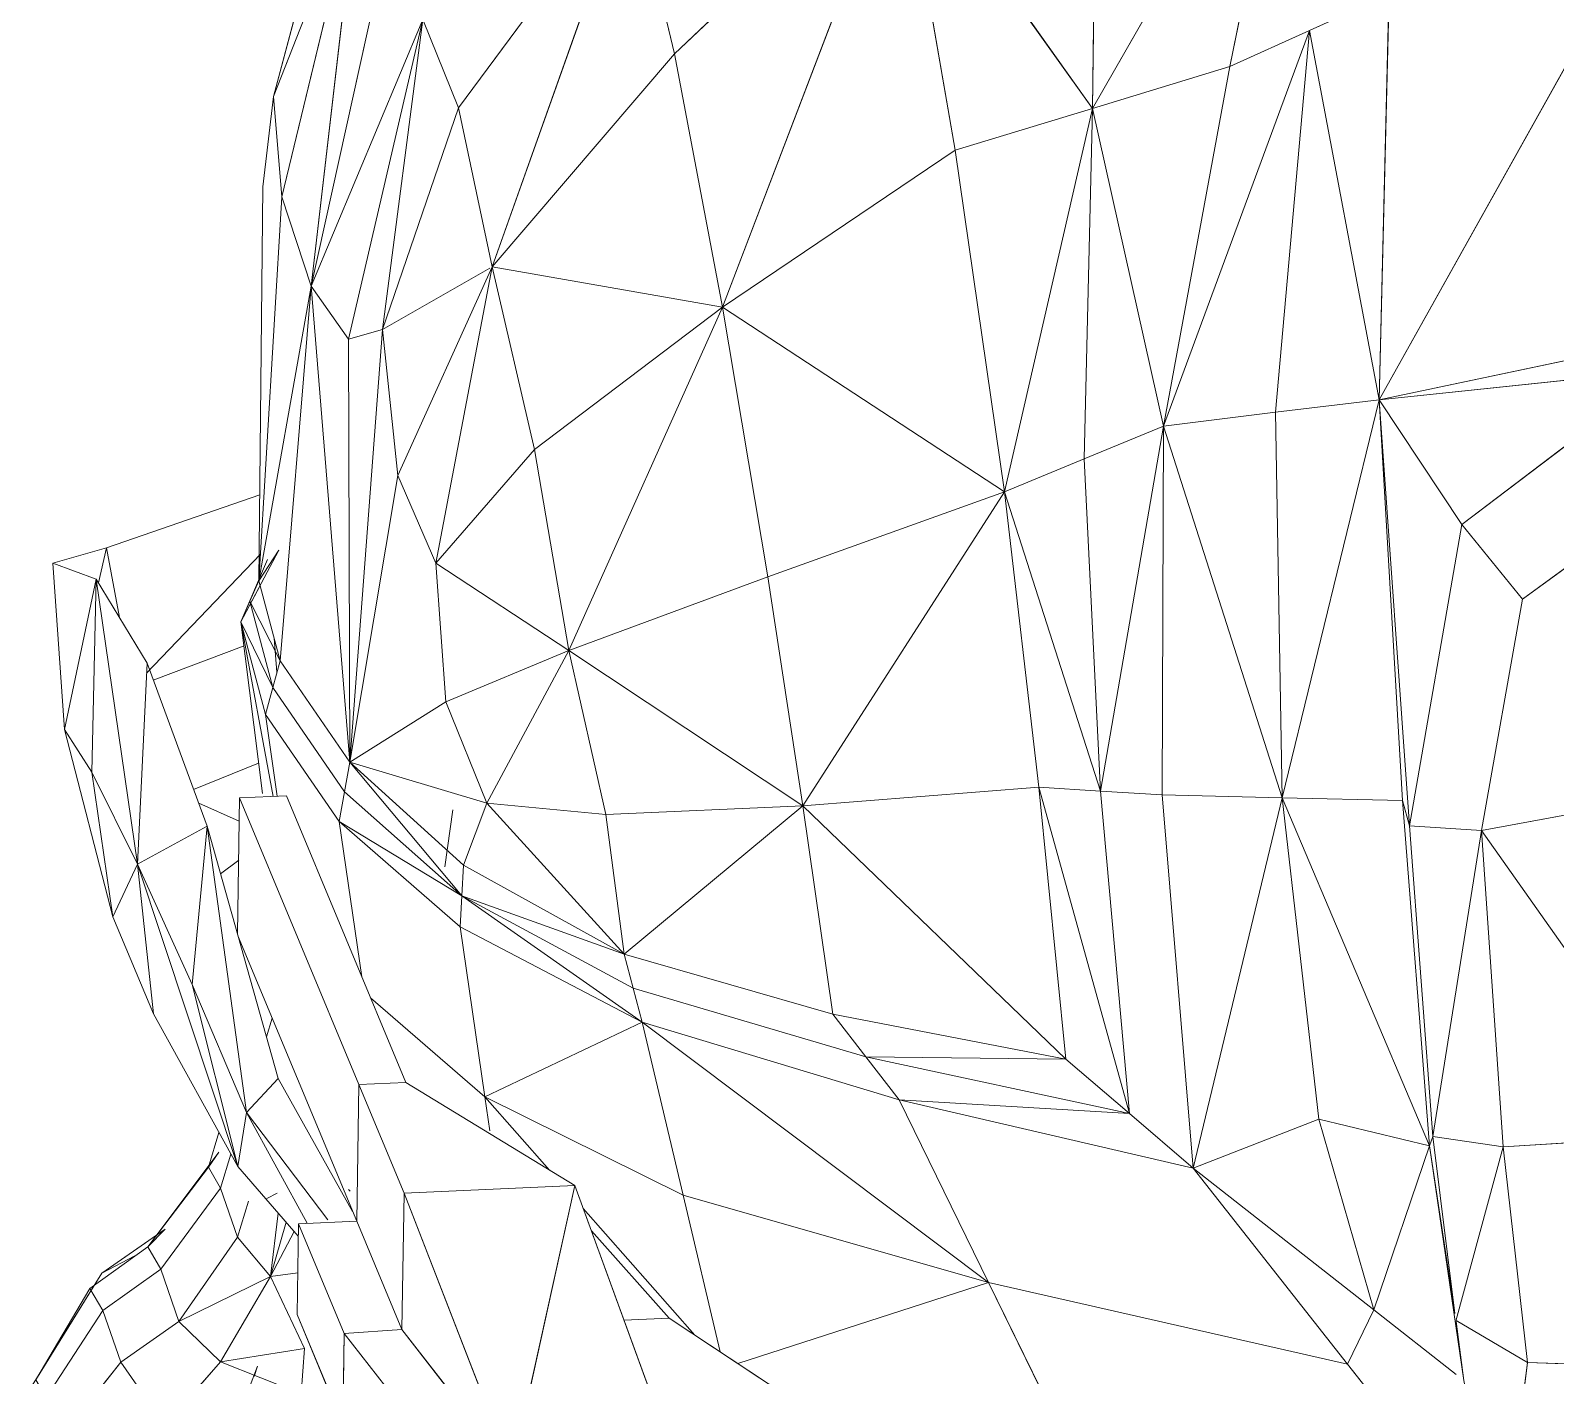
# Model space of a CAD drawing. Header units: centimetres. Extents: x -11896 to 2794, y -437 to 1921.
# Drawn here: x -11025.25 to -11015.2, y 558.35 to 567.22 of the extents above; entities that cross this region are included whole.
import ezdxf

# ---------------------------------------------------------------- set-up
doc = ezdxf.new("R2010")
doc.units = ezdxf.units.CM
doc.layers.add('A-GENM', color=7, linetype='Continuous', lineweight=9)

# ---------------------------------------------------------------- blocks, each defined once
blk = doc.blocks.new('EQ-01-002 - EQ-01-002_dwg_Group_9-1527182-Sección 2-1')
at = {"layer": 'A-GENM', "color": 40, "true_color": 0xffbf00}
for p, q in [((-11016.933, 569.003), (-11018.25, 566.705)), ((-11016.933, 569.003), (-11017.344, 566.981)), ((-11018.222, 568.743), (-11018.25, 566.705)), ((-11019.511, 568.483), (-11021.005, 567.065)), ((-11019.511, 568.483), (-11020.689, 565.394)), ((-11020.689, 565.394), (-11019.511, 568.483)), ((-11019.511, 568.483), (-11019.155, 566.429)), ((-11019.511, 568.483), (-11018.25, 566.705)), ((-11023.218, 568.402), (-11023.649, 566.783)), ((-11021.288, 568.25), (-11022.429, 566.709)), ((-11021.288, 568.25), (-11022.207, 565.661)), ((-11021.288, 568.25), (-11021.005, 567.065)), ((-11023.091, 568.207), (-11023.649, 566.783)), ((-11023.091, 568.207), (-11023.594, 566.122)), ((-11023.091, 568.207), (-11023.594, 566.122)), ((-11023.091, 568.207), (-11023.401, 565.533)), ((-11014.615, 567.906), (-11016.359, 564.783)), ((-11022.897, 567.814), (-11023.401, 565.533)), ((-11016.294, 567.458), (-11016.819, 567.219)), ((-11016.359, 564.783), (-11016.294, 567.458)), ((-11016.359, 564.783), (-11016.294, 567.458)), ((-11022.666, 567.292), (-11023.401, 565.533)), ((-11022.666, 567.292), (-11023.154, 565.184)), ((-11022.666, 567.292), (-11023.154, 565.184)), ((-11022.666, 567.292), (-11022.931, 565.247)), ((-11022.429, 566.709), (-11022.666, 567.292)), ((-11016.819, 567.219), (-11017.782, 564.61)), ((-11016.819, 567.219), (-11017.344, 566.981)), ((-11016.819, 567.219), (-11017.043, 564.701)), ((-11016.359, 564.783), (-11016.819, 567.219)), ((-11021.005, 567.065), (-11022.207, 565.661)), ((-11022.207, 565.661), (-11021.005, 567.065)), ((-11021.005, 567.065), (-11020.689, 565.394)), ((-11017.344, 566.981), (-11018.25, 566.705)), ((-11017.782, 564.61), (-11017.344, 566.981)), ((-11017.782, 564.61), (-11017.344, 566.981)), ((-11017.782, 564.61), (-11017.344, 566.981)), ((-11023.719, 566.188), (-11023.649, 566.783)), ((-11023.649, 566.783), (-11023.719, 566.188)), ((-11023.649, 566.783), (-11023.594, 566.122)), ((-11022.429, 566.709), (-11022.931, 565.247)), ((-11022.207, 565.661), (-11022.429, 566.709)), ((-11019.155, 566.429), (-11018.25, 566.705)), ((-11018.829, 564.176), (-11018.25, 566.705)), ((-11018.25, 566.705), (-11018.305, 564.393)), ((-11017.782, 564.61), (-11018.25, 566.705)), ((-11019.155, 566.429), (-11020.689, 565.394)), ((-11019.155, 566.429), (-11020.689, 565.394)), ((-11020.689, 565.394), (-11019.155, 566.429)), ((-11019.155, 566.429), (-11018.829, 564.176)), ((-11019.155, 566.429), (-11018.829, 564.176)), ((-11023.746, 563.59), (-11023.719, 566.188)), ((-11023.746, 563.59), (-11023.719, 566.188)), ((-11023.746, 563.59), (-11023.594, 566.122)), ((-11023.594, 566.122), (-11023.401, 565.533)), ((-11023.594, 566.122), (-11023.401, 565.533)), ((-11022.223, 565.652), (-11022.931, 565.247)), ((-11022.207, 565.661), (-11022.829, 564.284)), ((-11022.207, 565.661), (-11022.58, 563.706)), ((-11022.207, 565.661), (-11020.689, 565.394)), ((-11022.207, 565.661), (-11021.929, 564.455)), ((-11021.929, 564.455), (-11022.207, 565.661)), ((-11023.746, 563.59), (-11023.401, 565.533)), ((-11023.606, 563.062), (-11023.401, 565.533)), ((-11023.401, 565.533), (-11023.606, 563.062)), ((-11023.147, 562.394), (-11023.401, 565.533)), ((-11023.154, 565.184), (-11023.401, 565.533)), ((-11020.689, 565.394), (-11021.929, 564.455)), ((-11021.929, 564.455), (-11020.689, 565.394)), ((-11020.689, 565.394), (-11021.703, 563.129)), ((-11020.689, 565.394), (-11018.829, 564.176)), ((-11020.689, 565.394), (-11020.391, 563.615)), ((-11022.931, 565.247), (-11023.154, 565.184)), ((-11023.154, 565.184), (-11022.931, 565.247)), ((-11022.931, 565.247), (-11023.147, 562.394)), ((-11022.931, 565.247), (-11022.829, 564.284)), ((-11022.931, 565.247), (-11022.829, 564.284)), ((-11023.147, 562.394), (-11023.154, 565.184)), ((-11014.494, 565.177), (-11016.359, 564.783)), ((-11014.494, 565.177), (-11016.359, 564.783)), ((-11016.359, 564.783), (-11014.47, 564.982)), ((-11015.813, 563.961), (-11014.47, 564.982)), ((-11016.359, 564.783), (-11017.043, 564.701)), ((-11017.043, 564.701), (-11016.359, 564.783)), ((-11016.359, 564.783), (-11016.998, 562.159)), ((-11016.359, 564.783), (-11016.205, 562.141)), ((-11016.359, 564.783), (-11016.158, 561.973)), ((-11016.359, 564.783), (-11015.813, 563.961)), ((-11016.359, 564.783), (-11016.205, 562.141)), ((-11016.205, 562.141), (-11016.359, 564.783)), ((-11017.782, 564.61), (-11017.043, 564.701)), ((-11017.043, 564.701), (-11016.998, 562.159)), ((-11017.782, 564.61), (-11018.305, 564.393)), ((-11017.782, 564.61), (-11018.196, 562.203)), ((-11017.782, 564.61), (-11017.79, 562.178)), ((-11017.782, 564.61), (-11016.998, 562.159)), ((-11021.929, 564.455), (-11022.58, 563.706)), ((-11021.703, 563.129), (-11021.929, 564.455)), ((-11018.829, 564.176), (-11018.305, 564.393)), ((-11018.305, 564.393), (-11018.196, 562.203)), ((-11018.305, 564.393), (-11018.196, 562.203)), ((-11022.829, 564.284), (-11023.147, 562.394)), ((-11022.829, 564.284), (-11022.58, 563.706)), ((-11022.829, 564.284), (-11022.58, 563.706)), ((-11023.74, 564.157), (-11024.75, 563.807)), ((-11018.829, 564.176), (-11020.391, 563.615)), ((-11018.829, 564.176), (-11020.16, 562.106)), ((-11018.829, 564.176), (-11018.602, 562.229)), ((-11018.829, 564.176), (-11018.196, 562.203)), ((-11014.431, 564.186), (-11015.414, 563.468)), ((-11016.158, 561.973), (-11015.813, 563.961)), ((-11015.414, 563.468), (-11015.813, 563.961)), ((-11025.104, 563.705), (-11024.75, 563.807)), ((-11024.804, 563.576), (-11024.75, 563.807)), ((-11024.665, 563.347), (-11024.75, 563.807)), ((-11024.486, 562.981), (-11023.736, 563.765)), ((-11023.864, 563.319), (-11023.614, 563.791)), ((-11023.689, 563.731), (-11023.864, 563.319)), ((-11023.746, 563.59), (-11023.614, 563.791)), ((-11024.819, 563.601), (-11025.104, 563.705)), ((-11025.027, 562.608), (-11025.104, 563.705)), ((-11021.703, 563.129), (-11022.58, 563.706)), ((-11022.513, 562.791), (-11022.58, 563.706)), ((-11025.027, 562.608), (-11024.819, 563.601)), ((-11024.848, 562.327), (-11024.819, 563.601)), ((-11024.819, 563.601), (-11024.483, 563.046)), ((-11024.819, 563.601), (-11024.546, 561.721)), ((-11023.746, 563.59), (-11023.805, 563.455)), ((-11023.746, 563.59), (-11023.606, 563.062)), ((-11020.391, 563.615), (-11021.703, 563.129)), ((-11020.391, 563.615), (-11020.16, 562.106)), ((-11020.16, 562.106), (-11020.391, 563.615)), ((-11020.391, 563.615), (-11020.16, 562.106)), ((-11023.864, 563.319), (-11023.805, 563.455)), ((-11023.606, 563.062), (-11023.805, 563.455)), ((-11023.654, 562.885), (-11023.805, 563.455)), ((-11015.414, 563.468), (-11015.685, 561.942)), ((-11023.864, 563.319), (-11023.723, 562.186)), ((-11023.864, 563.319), (-11023.702, 562.707)), ((-11023.864, 563.319), (-11023.651, 562.167)), ((-11023.864, 563.319), (-11023.654, 562.885)), ((-11023.844, 563.16), (-11024.442, 562.935)), ((-11023.844, 563.16), (-11024.442, 562.935)), ((-11024.442, 562.935), (-11023.844, 563.16)), ((-11023.646, 563.211), (-11023.627, 562.986)), ((-11023.627, 562.986), (-11023.646, 563.211)), ((-11023.627, 562.986), (-11023.646, 563.211)), ((-11021.703, 563.129), (-11022.513, 562.791)), ((-11021.703, 563.129), (-11022.513, 562.791)), ((-11021.703, 563.129), (-11022.243, 562.122)), ((-11022.243, 562.122), (-11021.703, 563.129)), ((-11021.703, 563.129), (-11020.16, 562.106)), ((-11021.703, 563.129), (-11021.459, 562.048)), ((-11020.16, 562.106), (-11021.703, 563.129)), ((-11021.459, 562.048), (-11021.703, 563.129)), ((-11024.546, 561.721), (-11024.483, 563.046)), ((-11024.087, 561.972), (-11024.483, 563.046)), ((-11023.606, 563.062), (-11023.654, 562.885)), ((-11023.147, 562.394), (-11023.606, 563.062)), ((-11023.702, 562.707), (-11023.654, 562.885)), ((-11023.654, 562.885), (-11023.702, 562.707)), ((-11023.182, 562.198), (-11023.654, 562.885)), ((-11023.182, 562.198), (-11023.654, 562.885)), ((-11023.182, 562.198), (-11023.654, 562.885)), ((-11023.147, 562.394), (-11022.513, 562.791)), ((-11022.513, 562.791), (-11022.243, 562.122)), ((-11022.513, 562.791), (-11022.243, 562.122)), ((-11023.702, 562.707), (-11023.216, 562.002)), ((-11023.702, 562.707), (-11023.626, 562.168)), ((-11023.702, 562.707), (-11023.626, 562.168)), ((-11024.709, 561.372), (-11025.027, 562.608)), ((-11025.027, 562.608), (-11024.848, 562.327)), ((-11024.709, 561.372), (-11024.848, 562.327)), ((-11024.848, 562.327), (-11024.546, 561.721)), ((-11024.848, 562.327), (-11024.709, 561.372)), ((-11024.546, 561.721), (-11024.848, 562.327)), ((-11023.748, 562.386), (-11024.176, 562.214)), ((-11024.176, 562.214), (-11023.748, 562.386)), ((-11024.176, 562.214), (-11023.748, 562.386)), ((-11023.147, 562.394), (-11023.182, 562.198)), ((-11023.147, 562.394), (-11023.182, 562.198)), ((-11023.147, 562.394), (-11022.396, 561.714)), ((-11023.147, 562.394), (-11022.243, 562.122)), ((-11023.147, 562.394), (-11022.407, 561.511)), ((-11022.243, 562.122), (-11023.147, 562.394)), ((-11018.602, 562.229), (-11020.16, 562.106)), ((-11018.602, 562.229), (-11018.425, 560.435)), ((-11018.602, 562.229), (-11018.196, 562.203)), ((-11018.602, 562.229), (-11018.005, 560.075)), ((-11018.196, 562.203), (-11018.602, 562.229)), ((-11023.875, 562.003), (-11024.142, 562.123)), ((-11023.875, 562.003), (-11024.142, 562.123)), ((-11023.875, 562.003), (-11024.142, 562.123)), ((-11023.216, 562.002), (-11023.182, 562.198)), ((-11023.182, 562.198), (-11022.407, 561.511)), ((-11023.182, 562.198), (-11022.407, 561.511)), ((-11022.396, 561.714), (-11022.243, 562.122)), ((-11021.459, 562.048), (-11022.243, 562.122)), ((-11021.338, 561.126), (-11022.243, 562.122)), ((-11017.79, 562.178), (-11018.196, 562.203)), ((-11018.196, 562.203), (-11018.005, 560.075)), ((-11017.585, 559.716), (-11017.79, 562.178)), ((-11017.79, 562.178), (-11016.998, 562.159)), ((-11017.585, 559.716), (-11017.79, 562.178)), ((-11017.585, 559.716), (-11016.998, 562.159)), ((-11017.585, 559.716), (-11016.998, 562.159)), ((-11016.757, 560.039), (-11016.998, 562.159)), ((-11016.027, 559.863), (-11016.998, 562.159)), ((-11016.998, 562.159), (-11016.205, 562.141)), ((-11016.998, 562.159), (-11016.205, 562.141)), ((-11016.027, 559.863), (-11016.205, 562.141)), ((-11016.205, 562.141), (-11016.158, 561.973)), ((-11016.205, 562.141), (-11016.027, 559.863)), ((-11016.027, 559.863), (-11016.205, 562.141)), ((-11014.408, 562.177), (-11015.685, 561.942)), ((-11020.16, 562.106), (-11021.459, 562.048)), ((-11021.459, 562.048), (-11020.16, 562.106)), ((-11021.459, 562.048), (-11021.338, 561.126)), ((-11021.338, 561.126), (-11021.459, 562.048)), ((-11020.16, 562.106), (-11021.338, 561.126)), ((-11020.16, 562.106), (-11018.425, 560.435)), ((-11020.16, 562.106), (-11019.961, 560.731)), ((-11020.16, 562.106), (-11019.961, 560.731)), ((-11024.546, 561.721), (-11024.087, 561.972)), ((-11024.185, 560.927), (-11024.087, 561.972)), ((-11024.087, 561.972), (-11024.185, 560.927)), ((-11024.087, 561.972), (-11023.619, 560.307)), ((-11024.087, 561.972), (-11023.827, 560.083)), ((-11023.068, 560.977), (-11023.216, 562.002)), ((-11023.216, 562.002), (-11022.418, 561.307)), ((-11023.216, 562.002), (-11022.407, 561.511)), ((-11015.685, 561.942), (-11016.158, 561.973)), ((-11016.158, 561.973), (-11016.005, 559.923)), ((-11015.685, 561.942), (-11016.005, 559.923)), ((-11014.615, 560.427), (-11015.685, 561.942)), ((-11015.541, 559.857), (-11015.685, 561.942)), ((-11024.709, 561.372), (-11024.546, 561.721)), ((-11023.885, 559.726), (-11024.546, 561.721)), ((-11024.44, 560.734), (-11024.546, 561.721)), ((-11024.546, 561.721), (-11024.185, 560.927)), ((-11024.185, 560.927), (-11024.546, 561.721)), ((-11023.879, 561.746), (-11023.998, 561.657)), ((-11023.998, 561.657), (-11023.879, 561.746)), ((-11023.998, 561.657), (-11023.879, 561.746)), ((-11022.396, 561.714), (-11022.407, 561.511)), ((-11021.338, 561.126), (-11022.396, 561.714)), ((-11022.418, 561.307), (-11022.407, 561.511)), ((-11021.338, 561.126), (-11022.407, 561.511)), ((-11021.218, 560.678), (-11022.407, 561.511)), ((-11021.278, 560.902), (-11022.407, 561.511)), ((-11024.709, 561.372), (-11024.44, 560.734)), ((-11022.255, 560.186), (-11022.418, 561.307)), ((-11022.418, 561.307), (-11021.218, 560.678)), ((-11022.418, 561.307), (-11021.218, 560.678)), ((-11019.961, 560.731), (-11021.338, 561.126)), ((-11021.338, 561.126), (-11021.278, 560.902)), ((-11019.961, 560.731), (-11021.338, 561.126)), ((-11021.338, 561.126), (-11021.278, 560.902)), ((-11019.961, 560.731), (-11021.338, 561.126)), ((-11023.885, 559.726), (-11024.185, 560.927)), ((-11024.185, 560.927), (-11023.827, 560.083)), ((-11024.185, 560.927), (-11023.885, 559.726)), ((-11023.827, 560.083), (-11024.185, 560.927)), ((-11024.185, 560.927), (-11023.827, 560.083)), ((-11023.011, 560.839), (-11022.255, 560.186)), ((-11021.218, 560.678), (-11021.278, 560.902)), ((-11019.743, 560.449), (-11021.278, 560.902)), ((-11021.278, 560.902), (-11019.743, 560.449)), ((-11019.743, 560.449), (-11021.278, 560.902)), ((-11021.278, 560.902), (-11021.218, 560.678)), ((-11023.885, 559.726), (-11024.44, 560.734)), ((-11018.425, 560.435), (-11019.961, 560.731)), ((-11019.961, 560.731), (-11019.743, 560.449)), ((-11019.743, 560.449), (-11019.961, 560.731)), ((-11022.255, 560.186), (-11021.218, 560.678)), ((-11021.218, 560.678), (-11020.949, 559.537)), ((-11021.218, 560.678), (-11019.525, 560.167)), ((-11021.218, 560.678), (-11018.935, 558.962)), ((-11021.218, 560.678), (-11019.525, 560.167)), ((-11018.425, 560.435), (-11019.743, 560.449)), ((-11019.525, 560.167), (-11019.743, 560.449)), ((-11018.005, 560.075), (-11019.743, 560.449)), ((-11019.525, 560.167), (-11019.743, 560.449)), ((-11018.425, 560.435), (-11018.005, 560.075)), ((-11023.827, 560.083), (-11023.619, 560.307)), ((-11023.128, 559.429), (-11023.619, 560.307)), ((-11022.223, 559.961), (-11022.255, 560.186)), ((-11021.829, 559.701), (-11022.255, 560.186)), ((-11022.255, 560.186), (-11020.949, 559.537)), ((-11017.585, 559.716), (-11019.525, 560.167)), ((-11019.525, 560.167), (-11018.935, 558.962)), ((-11019.525, 560.167), (-11018.005, 560.075)), ((-11017.585, 559.716), (-11019.525, 560.167)), ((-11017.585, 559.716), (-11019.525, 560.167)), ((-11023.885, 559.726), (-11023.827, 560.083)), ((-11023.428, 559.352), (-11023.827, 560.083)), ((-11023.292, 559.374), (-11023.827, 560.083)), ((-11017.585, 559.716), (-11018.005, 560.075)), ((-11018.005, 560.075), (-11017.585, 559.716)), ((-11016.757, 560.039), (-11017.585, 559.716)), ((-11016.757, 560.039), (-11017.585, 559.716)), ((-11016.395, 558.781), (-11016.757, 560.039)), ((-11016.757, 560.039), (-11016.027, 559.863)), ((-11016.757, 560.039), (-11016.027, 559.863)), ((-11016.027, 559.863), (-11016.005, 559.923)), ((-11015.541, 559.857), (-11016.005, 559.923)), ((-11016.005, 559.923), (-11015.859, 558.757)), ((-11014.538, 559.918), (-11015.541, 559.857)), ((-11016.395, 558.781), (-11016.027, 559.863)), ((-11015.8, 558.314), (-11016.027, 559.863)), ((-11016.027, 559.863), (-11015.86, 558.757)), ((-11015.541, 559.857), (-11015.852, 558.715)), ((-11015.38, 558.434), (-11015.541, 559.857)), ((-11023.885, 559.726), (-11023.486, 559.266)), ((-11016.567, 558.423), (-11017.585, 559.716)), ((-11016.395, 558.781), (-11017.585, 559.716)), ((-11020.705, 558.504), (-11020.949, 559.537)), ((-11020.949, 559.537), (-11018.935, 558.962)), ((-11020.871, 558.614), (-11021.607, 559.45)), ((-11021.607, 559.45), (-11020.871, 558.614)), ((-11020.871, 558.614), (-11021.607, 559.45)), ((-11024.781, 559.022), (-11024.563, 559.136)), ((-11024.781, 559.022), (-11024.563, 559.136)), ((-11024.781, 559.022), (-11024.563, 559.136)), ((-11025.252, 558.265), (-11024.781, 559.022)), ((-11025.216, 558.318), (-11024.781, 559.022)), ((-11025.216, 558.318), (-11024.86, 558.922)), ((-11024.86, 558.922), (-11025.216, 558.318)), ((-11024.86, 558.922), (-11024.775, 558.777)), ((-11024.775, 558.777), (-11024.86, 558.922)), ((-11020.588, 558.427), (-11018.935, 558.962)), ((-11018.345, 557.757), (-11018.935, 558.962)), ((-11016.567, 558.423), (-11018.935, 558.962)), ((-11025.149, 558.203), (-11024.775, 558.777)), ((-11025.149, 558.203), (-11024.775, 558.777)), ((-11024.775, 558.777), (-11024.657, 558.435)), ((-11024.775, 558.777), (-11024.657, 558.435)), ((-11016.567, 558.423), (-11016.395, 558.781)), ((-11015.852, 558.355), (-11016.395, 558.781)), ((-11015.38, 558.434), (-11015.852, 558.711)), ((-11015.8, 558.314), (-11015.852, 558.704)), ((-11015.8, 558.314), (-11015.852, 558.704)), ((-11025.056, 557.932), (-11024.657, 558.435)), ((-11024.657, 558.435), (-11025.056, 557.932)), ((-11024.364, 558.019), (-11024.657, 558.435)), ((-11024.364, 558.019), (-11024.657, 558.435)), ((-11024.364, 558.019), (-11024.657, 558.435)), ((-11015.549, 557.13), (-11016.567, 558.423)), ((-11015.38, 558.434), (-11015.549, 557.13)), ((-11015.38, 558.434), (-11014.16, 558.389))]:
    blk.add_line(p, q, dxfattribs=at)
at = {"layer": 'A-GENM', "color": 251, "true_color": 0x656565}
for p, q in [((-11023.873, 562.158), (-11023.887, 561.263)), ((-11023.887, 561.263), (-11023.873, 562.158)), ((-11023.873, 562.158), (-11023.564, 562.171)), ((-11023.873, 562.158), (-11023.564, 562.171)), ((-11023.873, 562.158), (-11023.087, 560.267)), ((-11022.778, 560.28), (-11023.564, 562.171)), ((-11023.101, 559.366), (-11023.882, 561.243)), ((-11023.101, 559.366), (-11023.882, 561.243)), ((-11023.101, 559.366), (-11023.087, 560.267)), ((-11022.778, 560.28), (-11023.087, 560.267)), ((-11023.087, 560.267), (-11022.789, 559.551)), ((-11023.087, 560.267), (-11022.789, 559.551)), ((-11022.789, 559.551), (-11023.087, 560.267)), ((-11022.778, 560.28), (-11021.662, 559.6)), ((-11022.778, 560.28), (-11021.662, 559.6)), ((-11021.662, 559.6), (-11022.789, 559.551)), ((-11021.662, 559.6), (-11022.078, 557.721)), ((-11021.662, 559.6), (-11021.034, 557.877)), ((-11021.662, 559.6), (-11021.034, 557.877)), ((-11022.789, 559.551), (-11022.804, 558.65)), ((-11022.804, 558.65), (-11022.789, 559.551)), ((-11022.789, 559.551), (-11022.078, 557.721)), ((-11023.485, 559.349), (-11023.494, 558.751)), ((-11023.101, 559.366), (-11023.485, 559.349)), ((-11023.183, 558.624), (-11023.485, 559.349)), ((-11023.101, 559.366), (-11022.804, 558.65)), ((-11021.041, 558.726), (-11021.553, 559.302)), ((-11021.041, 558.726), (-11021.553, 559.302)), ((-11023.193, 558.026), (-11023.494, 558.751)), ((-11023.193, 558.026), (-11023.494, 558.751)), ((-11021.339, 558.713), (-11021.041, 558.726)), ((-11021.339, 558.713), (-11021.041, 558.726)), ((-11021.041, 558.726), (-11019.99, 558.032)), ((-11023.183, 558.624), (-11023.193, 558.026)), ((-11022.804, 558.65), (-11023.183, 558.624)), ((-11023.183, 558.624), (-11022.804, 558.65)), ((-11022.436, 557.668), (-11023.183, 558.624)), ((-11023.183, 558.624), (-11022.436, 557.668)), ((-11022.436, 557.668), (-11023.183, 558.624)), ((-11022.804, 558.65), (-11022.078, 557.721))]:
    blk.add_line(p, q, dxfattribs=at)
at = {"layer": 'A-GENM'}
for p, q in [((-11022.519, 561.703), (-11022.466, 562.078)), ((-11023.696, 560.581), (-11023.658, 560.705)), ((-11023.658, 560.705), (-11023.696, 560.581)), ((-11023.696, 560.581), (-11023.658, 560.705)), ((-11024.009, 559.951), (-11024.079, 559.722)), ((-11024.079, 559.722), (-11024.009, 559.951)), ((-11024.01, 559.82), (-11024.479, 559.196)), ((-11024.079, 559.722), (-11024.01, 559.82)), ((-11023.998, 559.583), (-11023.93, 559.807)), ((-11024.079, 559.722), (-11024.479, 559.196)), ((-11024.479, 559.196), (-11024.079, 559.722)), ((-11024.079, 559.722), (-11024.479, 559.196)), ((-11023.998, 559.583), (-11024.079, 559.722)), ((-11024.079, 559.722), (-11023.998, 559.583)), ((-11023.998, 559.583), (-11024.393, 559.048)), ((-11023.998, 559.583), (-11024.393, 559.048)), ((-11023.998, 559.583), (-11023.887, 559.26)), ((-11023.998, 559.583), (-11023.887, 559.26)), ((-11023.887, 559.26), (-11023.998, 559.583)), ((-11023.887, 559.26), (-11023.815, 559.497)), ((-11023.619, 559.419), (-11023.669, 559)), ((-11024.363, 559.313), (-11024.781, 559.022)), ((-11024.479, 559.196), (-11024.363, 559.313)), ((-11023.669, 559), (-11023.567, 559.358)), ((-11023.513, 559.297), (-11023.669, 559)), ((-11024.479, 559.196), (-11024.86, 558.922)), ((-11024.393, 559.048), (-11024.479, 559.196)), ((-11023.887, 559.26), (-11024.274, 558.703)), ((-11023.887, 559.26), (-11023.669, 559)), ((-11024.781, 559.022), (-11024.563, 559.136)), ((-11024.393, 559.048), (-11024.775, 558.777)), ((-11024.274, 558.703), (-11024.393, 559.048)), ((-11024.274, 558.703), (-11023.669, 559)), ((-11023.999, 558.437), (-11023.669, 559)), ((-11023.49, 559.024), (-11023.669, 559)), ((-11023.669, 559), (-11023.446, 558.526)), ((-11023.446, 558.526), (-11023.669, 559)), ((-11023.669, 559), (-11023.446, 558.526)), ((-11024.775, 558.777), (-11024.86, 558.922)), ((-11024.657, 558.435), (-11024.775, 558.777)), ((-11024.274, 558.703), (-11024.657, 558.435)), ((-11024.274, 558.703), (-11023.999, 558.437)), ((-11023.999, 558.437), (-11023.446, 558.526)), ((-11023.446, 558.526), (-11023.999, 558.437)), ((-11023.999, 558.437), (-11023.446, 558.526)), ((-11023.446, 558.526), (-11023.467, 558.227)), ((-11024.657, 558.435), (-11024.364, 558.019)), ((-11023.999, 558.437), (-11024.364, 558.019)), ((-11024.364, 558.019), (-11023.999, 558.437)), ((-11023.999, 558.437), (-11023.467, 558.227))]:
    blk.add_line(p, q, dxfattribs=at)
at = {"layer": 'A-GENM', "color": 31, "true_color": 0xffbf7f}
for p, q in [((-11023.693, 559.516), (-11023.625, 559.551)), ((-11023.143, 559.563), (-11023.155, 559.575)), ((-11023.809, 558.265), (-11023.756, 558.41)), ((-11023.777, 558.34), (-11023.756, 558.41))]:
    blk.add_line(p, q, dxfattribs=at)
at = {"layer": 'A-GENM', "color": 40, "true_color": 0xffbf00, "flags": 128}
for points in [[(-11021.005, 567.065), (-11019.511, 568.483), (-11021.005, 567.065), (-11021.288, 568.25), (-11019.511, 568.483), (-11021.288, 568.25), (-11019.827, 569.83), (-11019.511, 568.483), (-11019.155, 566.429)], [(-11019.155, 566.429), (-11018.25, 566.705), (-11019.511, 568.483), (-11018.25, 566.705), (-11018.222, 568.743), (-11018.25, 566.705), (-11016.933, 569.003), (-11018.25, 566.705), (-11017.344, 566.981), (-11016.933, 569.003), (-11018.222, 568.743), (-11019.511, 568.483), (-11019.155, 566.429)], [(-11016.933, 569.003), (-11017.344, 566.981), (-11016.819, 567.219)], [(-11019.511, 568.483), (-11020.689, 565.394), (-11021.005, 567.065)], [(-11023.091, 568.207), (-11023.594, 566.122), (-11023.649, 566.783), (-11023.091, 568.207), (-11023.649, 566.783), (-11023.218, 568.402), (-11023.649, 566.783)], [(-11021.288, 568.25), (-11022.429, 566.709), (-11022.666, 567.292), (-11022.429, 566.709)], [(-11022.429, 566.709), (-11021.288, 568.25), (-11022.208, 565.661), (-11021.288, 568.25), (-11021.005, 567.065)], [(-11023.594, 566.122), (-11023.401, 565.533), (-11023.091, 568.207), (-11023.401, 565.533), (-11022.897, 567.814)], [(-11017.043, 564.701), (-11016.359, 564.783), (-11016.294, 567.458), (-11014.615, 567.906), (-11016.359, 564.783), (-11014.615, 567.906), (-11014.494, 565.177), (-11016.359, 564.783)], [(-11023.401, 565.533), (-11022.666, 567.292), (-11023.401, 565.533), (-11022.897, 567.814)], [(-11016.294, 567.458), (-11016.819, 567.219), (-11016.359, 564.783), (-11016.819, 567.219), (-11017.043, 564.701)], [(-11022.931, 565.247), (-11023.154, 565.184), (-11022.666, 567.292)], [(-11022.429, 566.709), (-11022.931, 565.247), (-11022.666, 567.292), (-11022.931, 565.247)], [(-11017.043, 564.701), (-11016.819, 567.219), (-11017.782, 564.61)], [(-11017.344, 566.981), (-11016.819, 567.219), (-11017.782, 564.61)], [(-11021.005, 567.065), (-11022.207, 565.661), (-11022.829, 564.284)], [(-11021.005, 567.065), (-11020.689, 565.394), (-11022.207, 565.661), (-11020.689, 565.394), (-11021.929, 564.455)], [(-11017.344, 566.981), (-11018.25, 566.705), (-11017.782, 564.61)], [(-11023.746, 563.59), (-11023.719, 566.188), (-11023.649, 566.783), (-11023.594, 566.122)], [(-11022.223, 565.652), (-11022.931, 565.247), (-11022.429, 566.709)], [(-11018.25, 566.705), (-11019.155, 566.429), (-11018.829, 564.176)], [(-11018.829, 564.176), (-11018.305, 564.393), (-11018.25, 566.705)], [(-11017.782, 564.61), (-11018.25, 566.705), (-11018.305, 564.393), (-11017.782, 564.61), (-11017.79, 562.178)], [(-11022.829, 564.284), (-11022.931, 565.247), (-11022.223, 565.652)], [(-11021.929, 564.455), (-11022.207, 565.661), (-11022.829, 564.284)], [(-11022.58, 563.706), (-11022.207, 565.661), (-11022.58, 563.706), (-11021.929, 564.455)], [(-11023.147, 562.394), (-11023.606, 563.062), (-11023.401, 565.533)], [(-11020.689, 565.394), (-11020.391, 563.615), (-11021.703, 563.129), (-11021.929, 564.455)], [(-11021.703, 563.129), (-11020.391, 563.615), (-11018.829, 564.176), (-11020.391, 563.615), (-11020.689, 565.394)], [(-11016.359, 564.783), (-11014.47, 564.982), (-11014.494, 565.177)], [(-11014.431, 564.186), (-11014.47, 564.982), (-11015.813, 563.961), (-11014.47, 564.982), (-11016.359, 564.783)], [(-11016.359, 564.783), (-11016.998, 562.159), (-11017.043, 564.701)], [(-11016.205, 562.141), (-11016.998, 562.159), (-11016.359, 564.783)], [(-11016.359, 564.783), (-11015.813, 563.961), (-11016.158, 561.973), (-11016.359, 564.783)], [(-11016.359, 564.783), (-11016.158, 561.973), (-11016.205, 562.141)], [(-11016.359, 564.783), (-11015.813, 563.961), (-11015.414, 563.468), (-11014.431, 564.186)], [(-11017.79, 562.178), (-11016.998, 562.159), (-11017.782, 564.61), (-11016.998, 562.159), (-11017.043, 564.701), (-11017.782, 564.61), (-11017.043, 564.701)], [(-11018.196, 562.203), (-11018.602, 562.229), (-11018.829, 564.176), (-11018.305, 564.393), (-11017.782, 564.61), (-11017.79, 562.178)], [(-11017.79, 562.178), (-11018.196, 562.203), (-11017.782, 564.61), (-11018.196, 562.203), (-11018.305, 564.393)], [(-11021.929, 564.455), (-11022.58, 563.706), (-11021.703, 563.129)], [(-11020.16, 562.106), (-11021.703, 563.129), (-11021.929, 564.455)], [(-11022.829, 564.284), (-11023.147, 562.394), (-11022.829, 564.284), (-11022.58, 563.706)], [(-11023.74, 564.157), (-11024.75, 563.807), (-11025.104, 563.705), (-11025.027, 562.608)], [(-11018.829, 564.176), (-11018.602, 562.229), (-11020.16, 562.106)], [(-11015.414, 563.468), (-11015.813, 563.961), (-11016.158, 561.973), (-11015.685, 561.942), (-11015.414, 563.468), (-11014.431, 564.186), (-11014.364, 562.283)], [(-11024.819, 563.601), (-11025.104, 563.705), (-11025.027, 562.608), (-11024.819, 563.601), (-11025.027, 562.608), (-11024.848, 562.327), (-11024.819, 563.601), (-11024.848, 562.327)], [(-11022.58, 563.706), (-11022.513, 562.791), (-11023.147, 562.394), (-11022.513, 562.791), (-11022.243, 562.122)], [(-11021.703, 563.129), (-11022.58, 563.706), (-11022.513, 562.791), (-11021.703, 563.129)], [(-11024.848, 562.327), (-11024.546, 561.721), (-11024.819, 563.601), (-11024.546, 561.721), (-11024.483, 563.046), (-11024.819, 563.601)], [(-11023.746, 563.59), (-11023.805, 563.455), (-11023.864, 563.319), (-11023.723, 562.186)], [(-11023.702, 562.707), (-11023.654, 562.885), (-11023.805, 563.455), (-11023.746, 563.59)], [(-11023.654, 562.885), (-11023.805, 563.455), (-11023.864, 563.319), (-11023.702, 562.707)], [(-11014.408, 562.177), (-11015.685, 561.942), (-11015.414, 563.468)], [(-11023.723, 562.186), (-11023.864, 563.319), (-11023.702, 562.707)], [(-11021.703, 563.129), (-11022.243, 562.122), (-11021.459, 562.048), (-11022.243, 562.122), (-11021.338, 561.126), (-11022.243, 562.122), (-11022.396, 561.714)], [(-11021.703, 563.129), (-11021.459, 562.048), (-11020.16, 562.106)], [(-11023.827, 560.083), (-11023.619, 560.307), (-11024.087, 561.972), (-11024.483, 563.046), (-11024.546, 561.721)], [(-11023.606, 563.062), (-11023.147, 562.394), (-11023.182, 562.198)], [(-11023.626, 562.168), (-11023.702, 562.707), (-11023.216, 562.002), (-11022.418, 561.307)], [(-11023.702, 562.707), (-11023.216, 562.002), (-11022.418, 561.307)], [(-11024.848, 562.327), (-11025.027, 562.608), (-11024.709, 561.372), (-11025.027, 562.608)], [(-11024.44, 560.734), (-11024.709, 561.372), (-11024.848, 562.327)], [(-11023.147, 562.394), (-11022.243, 562.122), (-11022.396, 561.714), (-11023.147, 562.394)], [(-11022.407, 561.511), (-11022.396, 561.714), (-11023.147, 562.394)], [(-11018.602, 562.229), (-11018.425, 560.435), (-11019.961, 560.731), (-11019.743, 560.449), (-11018.005, 560.075), (-11018.425, 560.435), (-11019.961, 560.731), (-11020.16, 562.106), (-11018.425, 560.435), (-11020.16, 562.106), (-11018.602, 562.229)], [(-11018.602, 562.229), (-11018.425, 560.435), (-11018.005, 560.075), (-11018.196, 562.203)], [(-11022.407, 561.511), (-11023.182, 562.198), (-11023.216, 562.002), (-11023.182, 562.198)], [(-11017.79, 562.178), (-11018.196, 562.203), (-11018.005, 560.075), (-11017.585, 559.716)], [(-11017.585, 559.716), (-11017.79, 562.178), (-11016.998, 562.159), (-11017.585, 559.716)], [(-11016.205, 562.141), (-11016.158, 561.973), (-11016.005, 559.923), (-11016.027, 559.863), (-11016.005, 559.923), (-11015.859, 558.757)], [(-11014.408, 562.177), (-11015.685, 561.942), (-11015.541, 559.857), (-11015.38, 558.434), (-11014.16, 558.389), (-11014.211, 559.116)], [(-11022.396, 561.714), (-11021.338, 561.126), (-11021.459, 562.048)], [(-11024.546, 561.721), (-11024.185, 560.927), (-11024.087, 561.972)], [(-11022.418, 561.307), (-11022.407, 561.511), (-11023.216, 562.002), (-11022.407, 561.511)], [(-11024.709, 561.372), (-11024.44, 560.734), (-11024.546, 561.721)], [(-11024.546, 561.721), (-11024.44, 560.734), (-11023.885, 559.726)], [(-11022.396, 561.714), (-11022.407, 561.511), (-11021.338, 561.126), (-11022.407, 561.511), (-11021.278, 560.902), (-11022.407, 561.511), (-11021.218, 560.678), (-11022.407, 561.511), (-11022.418, 561.307), (-11021.218, 560.678), (-11021.278, 560.902), (-11021.338, 561.126), (-11022.396, 561.714)], [(-11022.418, 561.307), (-11022.255, 560.186), (-11023.011, 560.839)], [(-11021.218, 560.678), (-11020.949, 559.537), (-11022.255, 560.186), (-11021.218, 560.678), (-11022.255, 560.186), (-11022.418, 561.307)], [(-11023.486, 559.266), (-11023.885, 559.726), (-11024.185, 560.927)], [(-11023.011, 560.839), (-11022.255, 560.186), (-11022.223, 559.961)], [(-11024.44, 560.734), (-11023.885, 559.726), (-11023.486, 559.266)], [(-11020.705, 558.504), (-11020.949, 559.537), (-11021.218, 560.678)], [(-11019.525, 560.167), (-11018.935, 558.962), (-11021.218, 560.678)], [(-11021.218, 560.678), (-11018.935, 558.962), (-11020.949, 559.537), (-11018.935, 558.962), (-11020.588, 558.427)], [(-11021.218, 560.678), (-11019.525, 560.167), (-11019.743, 560.449), (-11018.005, 560.075)], [(-11023.128, 559.429), (-11023.619, 560.307), (-11023.827, 560.083), (-11023.292, 559.374)], [(-11020.705, 558.504), (-11020.949, 559.537), (-11022.255, 560.186), (-11021.829, 559.701)], [(-11021.829, 559.701), (-11022.255, 560.186), (-11022.223, 559.961)], [(-11019.525, 560.167), (-11018.935, 558.962), (-11016.567, 558.423), (-11017.585, 559.716)], [(-11023.428, 559.352), (-11023.827, 560.083), (-11023.885, 559.726), (-11023.827, 560.083)], [(-11023.292, 559.374), (-11023.827, 560.083), (-11023.428, 559.352)], [(-11016.027, 559.863), (-11016.757, 560.039), (-11017.585, 559.716), (-11016.567, 558.423), (-11016.395, 558.781), (-11017.585, 559.716), (-11016.395, 558.781), (-11016.757, 560.039)], [(-11015.852, 558.355), (-11016.395, 558.781), (-11016.027, 559.863), (-11016.395, 558.781), (-11016.757, 560.039)], [(-11015.852, 558.711), (-11015.38, 558.434), (-11015.541, 559.857), (-11016.005, 559.923), (-11015.859, 558.757)], [(-11015.86, 558.757), (-11016.027, 559.863), (-11015.8, 558.314)], [(-11024.657, 558.435), (-11024.775, 558.777), (-11025.149, 558.203), (-11025.216, 558.318), (-11024.86, 558.922), (-11024.775, 558.777)], [(-11020.588, 558.427), (-11018.935, 558.962), (-11018.345, 557.757)], [(-11015.8, 558.314), (-11015.549, 557.13), (-11016.567, 558.423), (-11018.935, 558.962), (-11018.345, 557.757), (-11016.222, 557.281), (-11016.649, 557.311)], [(-11014.644, 557.169), (-11015.549, 557.13), (-11016.567, 558.423), (-11016.395, 558.781), (-11015.852, 558.355)], [(-11015.852, 558.711), (-11015.38, 558.434), (-11015.549, 557.13), (-11016.222, 557.281)], [(-11024.657, 558.435), (-11025.056, 557.932), (-11024.364, 558.019), (-11024.937, 557.507), (-11024.796, 556.93)]]:
    blk.add_lwpolyline(points, dxfattribs=at)
for points in [[(-11022.429, 566.709), (-11022.207, 565.661)], [(-11018.25, 566.705), (-11018.829, 564.176)], [(-11023.594, 566.122), (-11023.746, 563.59)], [(-11023.401, 565.533), (-11023.746, 563.59)], [(-11023.401, 565.533), (-11023.147, 562.394)], [(-11023.401, 565.533), (-11023.154, 565.184)], [(-11020.689, 565.394), (-11021.703, 563.129)], [(-11020.689, 565.394), (-11018.829, 564.176)], [(-11022.931, 565.247), (-11023.147, 562.394)], [(-11023.154, 565.184), (-11023.147, 562.394)], [(-11020.16, 562.106), (-11018.829, 564.176)], [(-11018.196, 562.203), (-11018.829, 564.176)], [(-11024.804, 563.576), (-11024.75, 563.807)], [(-11024.665, 563.347), (-11024.75, 563.807)], [(-11023.749, 563.59), (-11023.864, 563.319)], [(-11023.737, 563.558), (-11023.864, 563.319)], [(-11023.606, 563.062), (-11023.746, 563.59)], [(-11023.654, 562.885), (-11023.606, 563.062)], [(-11022.407, 561.511), (-11023.147, 562.394)], [(-11016.998, 562.159), (-11016.757, 560.039)], [(-11016.998, 562.159), (-11016.027, 559.863)], [(-11020.16, 562.106), (-11021.338, 561.126)], [(-11024.546, 561.721), (-11024.087, 561.972)], [(-11023.827, 560.083), (-11024.087, 561.972)], [(-11023.068, 560.977), (-11023.216, 562.002)], [(-11016.005, 559.923), (-11016.158, 561.973), (-11015.685, 561.942), (-11015.541, 559.857)], [(-11024.546, 561.721), (-11024.709, 561.372)], [(-11024.546, 561.721), (-11023.885, 559.726)], [(-11014.538, 559.918), (-11015.541, 559.857)], [(-11016.649, 557.311), (-11015.549, 557.13), (-11015.38, 558.434), (-11014.16, 558.389), (-11014.044, 557.195), (-11014.644, 557.169), (-11015.549, 557.13), (-11016.222, 557.281)]]:
    blk.add_lwpolyline(points, close=True, dxfattribs=at)
at = {"layer": 'A-GENM', "color": 251, "true_color": 0x656565, "flags": 128}
for points in [[(-11023.087, 560.267), (-11023.873, 562.158), (-11023.887, 561.263)], [(-11023.087, 560.267), (-11023.873, 562.158), (-11023.564, 562.171)], [(-11023.564, 562.171), (-11022.778, 560.28), (-11023.087, 560.267)], [(-11023.564, 562.171), (-11022.778, 560.28), (-11023.087, 560.267)], [(-11023.882, 561.243), (-11023.101, 559.366), (-11023.087, 560.267)], [(-11023.087, 560.267), (-11023.101, 559.366), (-11022.804, 558.65), (-11023.183, 558.624), (-11023.485, 559.349), (-11023.101, 559.366), (-11022.804, 558.65), (-11022.078, 557.721), (-11022.436, 557.668)], [(-11022.789, 559.551), (-11021.662, 559.6), (-11022.778, 560.28)], [(-11018.954, 557.388), (-11019.99, 558.032), (-11021.034, 557.877), (-11019.844, 557.136), (-11020.733, 556.885), (-11022.078, 557.721), (-11021.662, 559.6), (-11022.789, 559.551)], [(-11022.789, 559.551), (-11022.804, 558.65), (-11022.078, 557.721), (-11022.789, 559.551), (-11022.078, 557.721), (-11021.034, 557.877), (-11019.844, 557.136), (-11018.954, 557.388)], [(-11023.494, 558.751), (-11023.485, 559.349), (-11023.494, 558.751), (-11023.193, 558.026), (-11023.183, 558.624)], [(-11023.183, 558.624), (-11023.485, 559.349), (-11023.101, 559.366)], [(-11019.99, 558.032), (-11021.041, 558.726), (-11021.339, 558.713)], [(-11022.445, 557.07), (-11023.193, 558.026), (-11023.183, 558.624)]]:
    blk.add_lwpolyline(points, dxfattribs=at)
at = {"layer": 'A-GENM', "flags": 128}
for points in [[(-11024.009, 559.951), (-11024.079, 559.722), (-11023.998, 559.583)], [(-11024.393, 559.048), (-11024.775, 558.777), (-11024.393, 559.048), (-11024.274, 558.703), (-11023.887, 559.26), (-11023.815, 559.497)], [(-11023.998, 559.583), (-11024.393, 559.048), (-11024.274, 558.703), (-11023.669, 559)], [(-11023.669, 559), (-11023.887, 559.26), (-11023.815, 559.497)], [(-11023.513, 559.297), (-11023.669, 559), (-11023.999, 558.437), (-11023.669, 559)], [(-11023.513, 559.297), (-11023.669, 559), (-11023.49, 559.024)], [(-11023.669, 559), (-11024.274, 558.703), (-11023.887, 559.26), (-11023.669, 559), (-11023.49, 559.024)], [(-11023.999, 558.437), (-11024.274, 558.703), (-11024.657, 558.435), (-11024.274, 558.703), (-11023.999, 558.437), (-11024.364, 558.019)]]:
    blk.add_lwpolyline(points, dxfattribs=at)
for points in [[(-11023.93, 559.807), (-11023.998, 559.583)], [(-11023.567, 559.358), (-11023.669, 559)], [(-11024.393, 559.048), (-11024.479, 559.196), (-11024.86, 558.922), (-11024.479, 559.196)], [(-11024.42, 559.273), (-11024.781, 559.022)], [(-11023.446, 558.526), (-11023.467, 558.227)]]:
    blk.add_lwpolyline(points, close=True, dxfattribs=at)
at = {"layer": 'A-GENM', "color": 251, "true_color": 0x656565, "flags": 128}
blk.add_lwpolyline([(-11021.034, 557.877), (-11021.662, 559.6), (-11022.078, 557.721)], close=True, dxfattribs=at)
blk = doc.blocks.new('EQ-01-002 - EQ-01-002_dwg-1527181-Sección 2-1')
blk.add_blockref('EQ-01-002 - EQ-01-002_dwg_Group_9-1527182-Sección 2-1', (0, 0))
blk = doc.blocks.new('EQ-01-002 - EQ-01-002-1481515-Sección 2-1')
blk.add_blockref('EQ-01-002 - EQ-01-002_dwg-1527181-Sección 2-1', (0, 0))
blk = doc.blocks.new('PQ_RVR_MEP-01_ZZ_ZZ_MO_T_A_rvt-1-Sección 2-1')
at = {"layer": 'A-GENM', "lineweight": 9}
blk.add_blockref('EQ-01-002 - EQ-01-002-1481515-Sección 2-1', (0, 0), dxfattribs=at)

msp = doc.modelspace()

# ---------------------------------------------------------------- block references
at = {"lineweight": 5}
msp.add_blockref('PQ_RVR_MEP-01_ZZ_ZZ_MO_T_A_rvt-1-Sección 2-1', (0, 0), dxfattribs=at)

doc.saveas('drawing.dxf')
